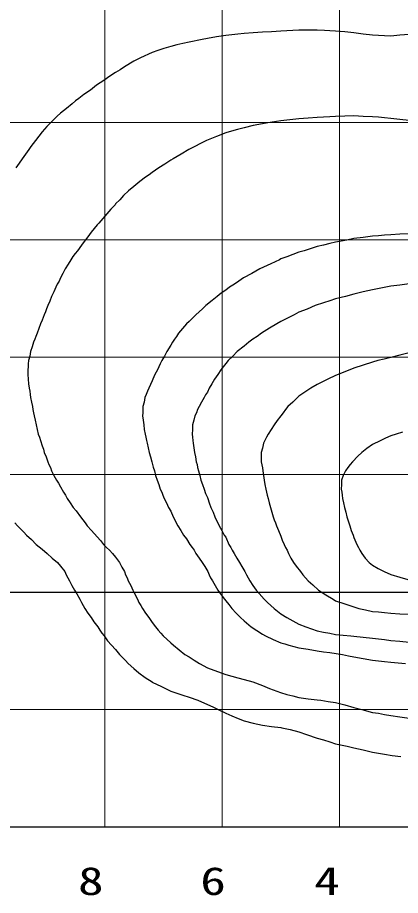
# Model space of a CAD drawing. Units: millimetres on the paper. Extents: x 895 to 1260, y 297 to 554.
# Drawn here: x 1152.03 to 1173.79, y 472.99 to 522.83 of the extents above; entities that cross this region are included whole.
import ezdxf
from ezdxf.enums import TextEntityAlignment as Align

# ---------------------------------------------------------------- set-up
doc = ezdxf.new("R2010")
doc.units = ezdxf.units.MM
doc.layers.add('1_300', color=7, linetype='Continuous', lineweight=13)
doc.styles.add('ＭＳ ゴシック', font='')
doc.styles.get('ＭＳ ゴシック').set_extended_font_data('MS Gothic')

msp = doc.modelspace()

# ---------------------------------------------------------------- linework, layer by layer
at = {"layer": '1_300', "color": 70}
for p, q in [((1156.99, 543.543), (1156.99, 476.884)), ((1163.656, 543.543), (1163.656, 476.884)), ((1170.321, 543.543), (1170.321, 476.884)), ((1136.992, 516.879), (1230.314, 516.879)), ((1136.992, 510.213), (1230.314, 510.213)), ((1136.992, 503.547), (1230.314, 503.547)), ((1136.992, 496.881), (1230.314, 496.881)), ((1136.992, 483.55), (1230.314, 483.55))]:
    msp.add_line(p, q, dxfattribs=at)
at = {"layer": '1_300', "color": 1, "lineweight": 25}
msp.add_line((1136.992, 490.215), (1230.314, 490.215), dxfattribs=at)
at = {"layer": '1_300', "color": 2, "lineweight": 25}
msp.add_line((1136.992, 476.884), (1230.314, 476.884), dxfattribs=at)
at = {"layer": '1_300', "color": 4, "lineweight": 25}
for points in [[(1174.275, 521.86), (1173.753, 521.827), (1173.232, 521.776), (1172.878, 521.793), (1172.542, 521.809), (1172.19, 521.827), (1171.668, 521.893), (1171.145, 521.961), (1170.624, 522.011), (1170.102, 522.062), (1169.782, 522.078), (1169.462, 522.096), (1169.059, 522.112), (1168.571, 522.112), (1168.016, 522.112), (1167.681, 522.096), (1167.326, 522.078), (1166.991, 522.062), (1166.469, 522.027), (1165.948, 521.994), (1165.426, 521.961), (1164.905, 521.926), (1164.55, 521.877), (1164.198, 521.842), (1163.86, 521.809), (1163.339, 521.725), (1162.817, 521.641), (1162.515, 521.591), (1161.774, 521.439), (1161.422, 521.355), (1161.085, 521.271), (1160.732, 521.187), (1160.345, 521.068), (1160.008, 520.967), (1159.689, 520.85), (1159.016, 520.547), (1158.645, 520.345), (1158.107, 520.025), (1157.854, 519.858), (1157.602, 519.706), (1157.283, 519.503), (1156.93, 519.251), (1156.526, 518.982), (1156.171, 518.713), (1155.802, 518.46), (1155.517, 518.242), (1155.331, 518.092), (1155.129, 517.94), (1154.809, 517.671), (1154.474, 517.4), (1154.288, 517.232), (1154.119, 517.064), (1153.936, 516.897), (1153.7, 516.644), (1153.431, 516.341), (1153.246, 516.088), (1153.06, 515.852), (1152.926, 515.684), (1152.791, 515.499), (1152.672, 515.331), (1152.388, 514.944), (1152.302, 514.809), (1152.119, 514.557), (1151.934, 514.288)], [(1174.275, 516.98), (1173.753, 517.047), (1173.232, 517.097), (1172.878, 517.131), (1172.542, 517.166), (1172.19, 517.199), (1171.668, 517.215), (1171.145, 517.249), (1170.624, 517.232), (1170.102, 517.215), (1169.766, 517.199), (1169.414, 517.182), (1169.059, 517.148), (1168.538, 517.115), (1168.016, 517.082), (1167.681, 517.047), (1167.326, 516.998), (1166.991, 516.963), (1166.25, 516.846), (1165.948, 516.795), (1165.426, 516.694), (1164.905, 516.577), (1164.534, 516.476), (1164.179, 516.375), (1163.86, 516.29), (1163.339, 516.072), (1162.768, 515.852), (1162.43, 515.684), (1162.111, 515.516), (1161.758, 515.331), (1161.32, 515.078), (1160.866, 514.809), (1160.732, 514.725), (1160.396, 514.507), (1160.059, 514.288), (1159.689, 514.035), (1159.503, 513.9), (1159.302, 513.766), (1158.983, 513.515), (1158.63, 513.245), (1158.343, 512.992), (1158.057, 512.723), (1157.838, 512.488), (1157.602, 512.252), (1157.569, 512.201), (1157.333, 511.95), (1157.097, 511.681), (1156.88, 511.427), (1156.643, 511.158), (1156.559, 511.057), (1156.392, 510.856), (1156.223, 510.638), (1156.021, 510.385), (1155.819, 510.116), (1155.668, 509.913), (1155.433, 509.593), (1155.314, 509.425), (1155.18, 509.258), (1155.062, 509.072), (1154.911, 508.819), (1154.743, 508.567), (1154.608, 508.298), (1154.474, 508.045), (1154.39, 507.86), (1154.288, 507.693), (1154.205, 507.525), (1154.086, 507.256), (1153.969, 507.002), (1153.867, 506.733), (1153.75, 506.482), (1153.683, 506.296), (1153.615, 506.128), (1153.548, 505.96), (1153.431, 505.657), (1153.345, 505.439), (1153.246, 505.168), (1153.145, 504.917), (1153.076, 504.731), (1153.01, 504.563), (1152.941, 504.395), (1152.858, 504.126), (1152.774, 503.873), (1152.724, 503.604), (1152.657, 503.351), (1152.639, 503.166), (1152.639, 502.998), (1152.622, 502.83), (1152.622, 502.561), (1152.639, 502.308), (1152.657, 502.039), (1152.69, 501.786), (1152.724, 501.618), (1152.741, 501.433), (1152.774, 501.265), (1152.824, 500.996), (1152.876, 500.743), (1152.909, 500.575), (1152.941, 500.391), (1152.977, 500.223), (1153.027, 499.969), (1153.093, 499.7), (1153.145, 499.449), (1153.211, 499.18), (1153.279, 499.01), (1153.329, 498.825), (1153.431, 498.506), (1153.497, 498.32), (1153.548, 498.135), (1153.65, 497.883), (1153.75, 497.614), (1153.817, 497.447), (1153.9, 497.277), (1153.969, 497.092), (1154.103, 496.84), (1154.238, 496.571), (1154.355, 496.387), (1154.474, 496.184), (1154.641, 495.881), (1154.759, 495.714), (1154.86, 495.529), (1155.029, 495.275), (1155.197, 495.006), (1155.364, 494.821), (1155.6, 494.484), (1155.735, 494.316), (1155.869, 494.148), (1155.987, 493.964), (1156.24, 493.71), (1156.559, 493.357), (1156.745, 493.139), (1156.912, 492.921), (1157.08, 492.751), (1157.25, 492.583), (1157.418, 492.399), (1157.602, 492.195), (1157.821, 491.893), (1157.956, 491.624), (1158.107, 491.373), (1158.173, 491.188), (1158.259, 491.018), (1158.326, 490.85), (1158.461, 490.581), (1158.579, 490.328), (1158.645, 490.211), (1158.849, 489.807), (1158.932, 489.622), (1159.033, 489.455), (1159.133, 489.285), (1159.302, 489.016), (1159.487, 488.765), (1159.689, 488.494), (1159.873, 488.242), (1160.025, 488.057), (1160.175, 487.889), (1160.312, 487.722), (1160.732, 487.334), (1160.883, 487.2), (1161.22, 486.931), (1161.54, 486.677), (1161.774, 486.527), (1162.061, 486.342), (1162.363, 486.156), (1162.817, 485.92), (1163.187, 485.786), (1163.86, 485.533), (1164.198, 485.432), (1164.55, 485.348), (1164.905, 485.246), (1165.393, 485.113), (1165.948, 484.911), (1166.351, 484.743), (1166.973, 484.508), (1167.326, 484.406), (1167.681, 484.322), (1168.016, 484.221), (1168.538, 484.153), (1169.059, 484.086), (1169.262, 484.069), (1169.683, 484.003), (1170.102, 483.952), (1170.624, 483.817), (1171.145, 483.665), (1171.6, 483.548), (1172.19, 483.38), (1172.542, 483.329), (1172.878, 483.262), (1173.232, 483.212), (1173.753, 483.127), (1174.275, 483.059)], [(1174.275, 510.554), (1173.753, 510.536), (1173.232, 510.503), (1172.878, 510.468), (1172.542, 510.435), (1172.19, 510.417), (1171.668, 510.351), (1171.145, 510.283), (1170.742, 510.199), (1170.102, 510.082), (1169.766, 509.998), (1169.414, 509.913), (1169.059, 509.829), (1168.32, 509.593), (1168.016, 509.509), (1167.681, 509.374), (1167.326, 509.24), (1166.991, 509.123), (1166.907, 509.072), (1166.417, 508.854), (1165.796, 508.567), (1165.341, 508.298), (1164.87, 508.045), (1164.601, 507.86), (1164.349, 507.693), (1164.08, 507.525), (1163.86, 507.357), (1163.608, 507.188), (1163.372, 507.002), (1163.087, 506.767), (1162.734, 506.482), (1162.548, 506.296), (1162.347, 506.128), (1162.161, 505.96), (1161.774, 505.574), (1161.639, 505.439), (1161.404, 505.168), (1161.185, 504.917), (1161.068, 504.731), (1160.949, 504.563), (1160.832, 504.395), (1160.732, 504.227), (1160.513, 503.873), (1160.378, 503.604), (1160.227, 503.351), (1160.142, 503.166), (1160.059, 502.998), (1159.975, 502.83), (1159.84, 502.561), (1159.722, 502.308), (1159.689, 502.207), (1159.487, 501.786), (1159.42, 501.618), (1159.335, 501.433), (1159.268, 501.265), (1159.218, 500.996), (1159.151, 500.743), (1159.151, 500.575), (1159.151, 500.391), (1159.133, 500.223), (1159.168, 499.969), (1159.201, 499.7), (1159.234, 499.449), (1159.285, 499.18), (1159.318, 499.01), (1159.352, 498.825), (1159.387, 498.658), (1159.453, 498.404), (1159.503, 498.135), (1159.587, 497.883), (1159.656, 497.614), (1159.689, 497.531), (1159.739, 497.311), (1159.807, 497.092), (1159.873, 496.84), (1159.958, 496.571), (1160.059, 496.318), (1160.142, 496.049), (1160.227, 495.881), (1160.294, 495.714), (1160.361, 495.529), (1160.496, 495.275), (1160.614, 495.006), (1160.732, 494.804), (1160.866, 494.484), (1160.967, 494.316), (1161.051, 494.148), (1161.135, 493.964), (1161.304, 493.71), (1161.455, 493.441), (1161.623, 493.238), (1161.825, 492.921), (1161.944, 492.751), (1162.061, 492.583), (1162.161, 492.399), (1162.347, 492.145), (1162.515, 491.893), (1162.667, 491.657), (1162.834, 491.373), (1162.918, 491.188), (1163.003, 491.018), (1163.103, 490.85), (1163.256, 490.581), (1163.406, 490.328), (1163.591, 490.059), (1163.794, 489.807), (1163.86, 489.724), (1164.029, 489.503), (1164.198, 489.285), (1164.451, 489.016), (1164.701, 488.765), (1164.905, 488.579), (1165.308, 488.242), (1165.627, 488.024), (1165.948, 487.821), (1166.115, 487.722), (1166.552, 487.519), (1166.991, 487.334), (1167.209, 487.267), (1167.445, 487.2), (1168.016, 487.048), (1168.538, 486.963), (1169.059, 486.88), (1169.414, 486.829), (1169.766, 486.779), (1170.49, 486.677), (1170.826, 486.593), (1171.145, 486.527), (1171.668, 486.441), (1172.19, 486.342), (1172.542, 486.306), (1172.878, 486.274), (1173.232, 486.241), (1174.073, 486.156)], [(1174.275, 507.71), (1173.753, 507.642), (1173.232, 507.576), (1172.963, 507.525), (1172.575, 507.441), (1172.19, 507.373), (1171.668, 507.256), (1171.145, 507.121), (1170.657, 507.002), (1170.102, 506.852), (1169.766, 506.751), (1169.414, 506.632), (1168.942, 506.482), (1168.488, 506.279), (1168.016, 506.094), (1167.747, 505.96), (1167.36, 505.758), (1166.991, 505.574), (1166.755, 505.439), (1166.351, 505.186), (1165.896, 504.917), (1165.643, 504.731), (1165.408, 504.563), (1165.174, 504.395), (1164.905, 504.176), (1164.517, 503.873), (1164.265, 503.604), (1163.996, 503.351), (1163.86, 503.184), (1163.71, 502.998), (1163.575, 502.83), (1163.406, 502.561), (1163.222, 502.308), (1163.07, 502.039), (1162.918, 501.786), (1162.817, 501.568), (1162.718, 501.416), (1162.634, 501.265), (1162.482, 500.996), (1162.347, 500.743), (1162.263, 500.575), (1162.196, 500.391), (1162.111, 500.223), (1162.043, 499.969), (1161.977, 499.7), (1161.977, 499.449), (1161.96, 499.18), (1161.977, 499.01), (1161.994, 498.825), (1162.01, 498.658), (1162.043, 498.404), (1162.094, 498.135), (1162.144, 497.883), (1162.177, 497.614), (1162.229, 497.447), (1162.263, 497.277), (1162.314, 497.092), (1162.38, 496.84), (1162.449, 496.571), (1162.532, 496.318), (1162.634, 496.049), (1162.718, 495.813), (1162.817, 495.578), (1162.834, 495.529), (1162.918, 495.275), (1163.02, 495.006), (1163.137, 494.753), (1163.238, 494.484), (1163.322, 494.316), (1163.406, 494.148), (1163.491, 493.964), (1163.641, 493.71), (1163.776, 493.441), (1163.86, 493.324), (1164.045, 492.921), (1164.146, 492.751), (1164.231, 492.583), (1164.332, 492.399), (1164.484, 492.145), (1164.634, 491.893), (1164.77, 491.657), (1164.938, 491.373), (1165.039, 491.188), (1165.139, 491.018), (1165.224, 490.85), (1165.408, 490.581), (1165.593, 490.328), (1165.762, 490.128), (1166.049, 489.807), (1166.233, 489.622), (1166.417, 489.455), (1166.603, 489.285), (1166.991, 488.983), (1167.326, 488.765), (1167.681, 488.579), (1168.016, 488.395), (1168.403, 488.242), (1169.059, 488.007), (1169.414, 487.94), (1169.766, 487.872), (1170.102, 487.806), (1170.976, 487.722), (1171.145, 487.704), (1171.668, 487.653), (1172.19, 487.603), (1172.542, 487.552), (1172.878, 487.519), (1173.232, 487.469), (1173.753, 487.418), (1174.275, 487.367)], [(1174.275, 503.788), (1173.753, 503.655), (1173.232, 503.536), (1172.862, 503.435), (1172.492, 503.351), (1172.19, 503.267), (1171.668, 503.1), (1171.145, 502.931), (1170.911, 502.83), (1170.102, 502.51), (1169.666, 502.308), (1169.362, 502.156), (1169.059, 502.006), (1168.688, 501.786), (1168.353, 501.568), (1168.016, 501.332), (1167.933, 501.265), (1167.664, 500.996), (1167.395, 500.743), (1167.26, 500.575), (1167.125, 500.391), (1166.991, 500.223), (1166.788, 499.954), (1166.603, 499.7), (1166.434, 499.449), (1166.267, 499.18), (1166.184, 499.01), (1166.082, 498.825), (1165.998, 498.658), (1165.948, 498.389), (1165.879, 498.135), (1165.879, 497.883), (1165.879, 497.614), (1165.915, 497.429), (1165.948, 497.262), (1165.964, 497.092), (1165.998, 496.84), (1166.049, 496.571), (1166.082, 496.318), (1166.132, 496.049), (1166.184, 495.881), (1166.217, 495.714), (1166.267, 495.529), (1166.334, 495.275), (1166.401, 495.006), (1166.486, 494.753), (1166.552, 494.484), (1166.62, 494.316), (1166.688, 494.148), (1166.738, 493.964), (1166.856, 493.71), (1166.991, 493.39), (1167.074, 493.155), (1167.176, 492.921), (1167.26, 492.751), (1167.343, 492.583), (1167.427, 492.399), (1167.562, 492.145), (1167.714, 491.893), (1167.865, 491.675), (1168.1, 491.373), (1168.235, 491.188), (1168.386, 491.018), (1168.538, 490.85), (1168.807, 490.615), (1169.127, 490.328), (1169.548, 490.059), (1169.968, 489.807), (1170.102, 489.724), (1170.624, 489.538), (1171.416, 489.285), (1171.802, 489.202), (1172.19, 489.117), (1172.542, 489.084), (1172.878, 489.05), (1173.232, 489.016), (1173.753, 488.983), (1174.275, 488.965)], [(1173.904, 499.297), (1173.552, 499.18), (1173.232, 499.078), (1172.928, 498.943), (1172.626, 498.792), (1172.19, 498.589), (1171.885, 498.371), (1171.6, 498.135), (1171.364, 497.934), (1171.061, 497.614), (1170.926, 497.447), (1170.792, 497.277), (1170.657, 497.092), (1170.54, 496.84), (1170.438, 496.571), (1170.438, 496.318), (1170.421, 496.049), (1170.457, 495.881), (1170.473, 495.714), (1170.49, 495.529), (1170.556, 495.275), (1170.607, 495.006), (1170.674, 494.753), (1170.742, 494.484), (1170.792, 494.316), (1170.86, 494.148), (1170.911, 493.964), (1170.995, 493.71), (1171.095, 493.441), (1171.145, 493.307), (1171.314, 492.921), (1171.398, 492.751), (1171.482, 492.583), (1171.583, 492.399), (1171.784, 492.145), (1172.004, 491.893), (1172.19, 491.742), (1172.525, 491.556), (1172.862, 491.373), (1173.232, 491.204), (1173.753, 491.052), (1174.477, 490.85)], [(1151.882, 494.148), (1152.033, 493.964), (1152.388, 493.609), (1152.538, 493.441), (1152.824, 493.19), (1153.093, 492.921), (1153.262, 492.785), (1153.431, 492.652), (1153.716, 492.399), (1154.002, 492.145), (1154.304, 491.893), (1154.474, 491.675), (1154.71, 491.373), (1154.793, 491.188), (1154.893, 491.018), (1154.979, 490.85), (1155.114, 490.581), (1155.264, 490.328), (1155.398, 490.11), (1155.567, 489.807), (1155.668, 489.622), (1155.752, 489.455), (1155.852, 489.285), (1156.021, 489.016), (1156.207, 488.765), (1156.374, 488.529), (1156.593, 488.242), (1156.712, 488.057), (1156.828, 487.889), (1156.945, 487.722), (1157.149, 487.451), (1157.366, 487.2), (1157.602, 486.947), (1157.821, 486.677), (1157.989, 486.492), (1158.157, 486.324), (1158.308, 486.156), (1158.645, 485.87), (1158.914, 485.634), (1159.285, 485.365), (1159.673, 485.113), (1159.689, 485.096), (1160.211, 484.843), (1160.749, 484.591), (1161.085, 484.474), (1161.422, 484.355), (1161.774, 484.239), (1162.279, 484.069), (1162.817, 483.835), (1163.122, 483.699), (1163.424, 483.548), (1163.86, 483.329), (1164.215, 483.178), (1164.567, 483.026), (1164.905, 482.909), (1165.426, 482.775), (1165.948, 482.656), (1166.469, 482.589), (1166.991, 482.521), (1167.041, 482.506), (1167.529, 482.404), (1168.016, 482.286), (1168.455, 482.135), (1169.059, 481.917), (1169.414, 481.815), (1169.766, 481.714), (1170.102, 481.596), (1170.759, 481.463), (1171.145, 481.377), (1171.668, 481.26), (1172.19, 481.125), (1172.542, 481.075), (1172.878, 481.008), (1173.316, 480.941), (1173.804, 480.872)]]:
    msp.add_lwpolyline(points, dxfattribs=at)

# ---------------------------------------------------------------- texts
at = {"layer": '1_300', "style": 'ＭＳ ゴシック', "width": 1.35}
for s, p in [('8', (1155.465, 472.54)), ('6', (1162.411, 472.54)), ('4', (1168.884, 472.54))]:
    msp.add_text(s, height=1.587, dxfattribs=at).set_placement(p, align=Align.BOTTOM_LEFT)

doc.saveas('drawing.dxf')
